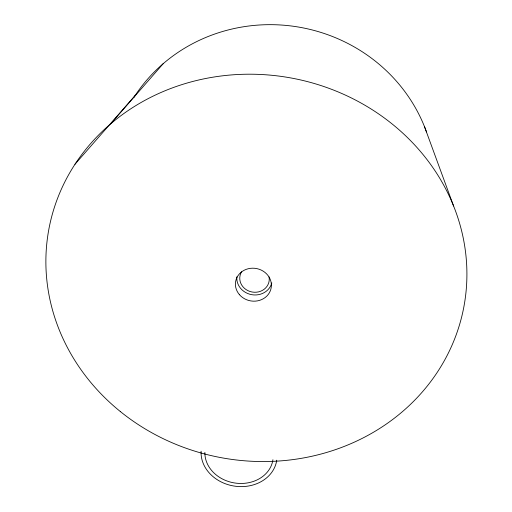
<?xml version="1.0" encoding="UTF-8"?>
<svg xmlns="http://www.w3.org/2000/svg" width="512" height="512" viewBox="0 0 512 512"><rect width="100%" height="100%" fill="white"/><g stroke="black" fill="none" stroke-linecap="round" stroke-linejoin="round"><path stroke-width="0.77" d="M110.65 123.846L163.258 63.622M74.963 164.275L135.149 95.482M424.512 126.707L453.581 206.01M272.928 459.738A34.291 28.762 9.3 0 1 236.627 483.238A34.291 28.762 9.3 0 1 204.883 452.429M276.749 460.205A38.138 31.987 9.3 0 1 235.878 486.304A38.138 31.987 9.3 0 1 201.101 451.232M271.802 282.886A17.786 16.243 10.6 0 1 251.776 294.688A17.786 16.243 10.6 0 1 236.845 276.8M133.843 97.498A162.707 155.162 10.8 0 1 289.984 25.83A162.707 155.162 10.8 0 1 426.496 131.936M269.075 276.915A14.803 13.517 10.6 0 1 252.038 292A14.803 13.517 10.6 0 1 241.587 271.782M239.494 294.726A18.048 16.442 10.6 0 0 270.246 291.002A18.048 16.442 10.6 0 0 250.445 268.333A18.048 16.442 10.6 0 0 239.494 294.726M120.288 411.501A211.104 193.037 10.6 0 0 463.526 308.621A211.104 193.037 10.6 0 0 185.35 83.546A211.104 193.037 10.6 0 0 120.288 411.501"/></g></svg>
